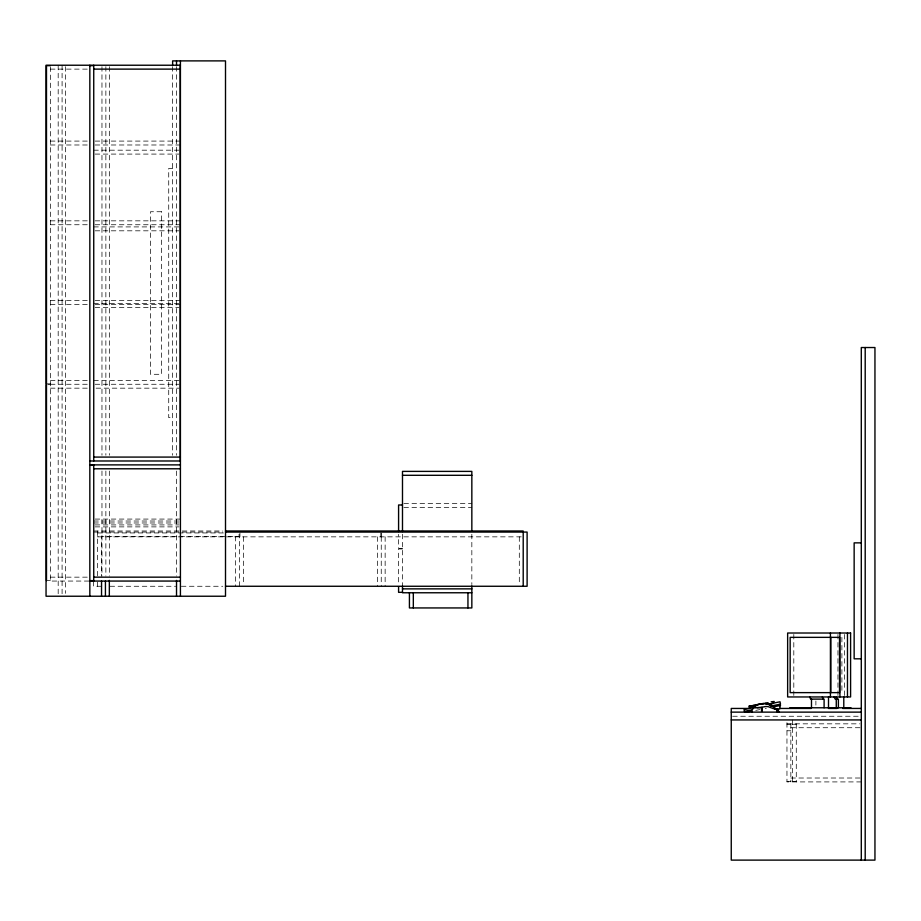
<?xml version="1.0" encoding="UTF-8"?>
<svg xmlns="http://www.w3.org/2000/svg" width="921" height="921" viewBox="0 0 921 921"><rect width="100%" height="100%" fill="white"/><g stroke="black" fill="none" stroke-linecap="round" stroke-linejoin="round"><path stroke-width="0.69" stroke-dasharray="4.61 3.45" d="M755.784 710.39L759.917 709.561M765.259 708.502L766.318 708.284M50.39 69.121L88.969 69.121M50.39 141.086L88.969 141.086M95.151 141.086L180.424 141.086M50.39 144.988L88.969 144.988M95.151 144.988L180.424 144.988M93.735 150.181L179.008 150.181M95.151 154.083L179.008 154.083M172.63 168.393L168.727 168.393L168.727 417.639L172.63 417.639M50.39 220.844L88.969 220.844M95.151 220.844L180.424 220.844M50.39 224.747L88.969 224.747M95.151 224.747L180.424 224.747M93.735 226.911L179.008 226.911M95.151 230.814L179.008 230.814M50.39 300.603L88.969 300.603M95.151 300.603L180.424 300.603M93.735 303.631L179.008 303.631M50.39 304.506L88.969 304.506M95.151 304.506L180.424 304.506M95.151 307.533L179.008 307.533M50.39 380.361L88.969 380.361M93.735 380.361L180.424 380.361M46.487 383.827L50.39 383.827M50.39 384.264L88.969 384.264M95.151 384.264L179.008 384.264M47.788 384.69L50.39 384.69M50.39 388.167L88.969 388.167M96.118 388.167L178.996 388.167M403.905 503.476L471.84 503.476M403.905 507.379L471.84 507.379M95.151 519.076L180.424 519.076M93.735 521.021L180.424 521.021M93.735 522.978L179.008 522.978M95.151 524.924L179.008 524.924M95.151 526.881L179.008 526.881M93.631 530.991L222.652 530.991M93.631 532.073L222.652 532.073M223.389 532.948L97.971 532.948L97.971 536.851M97.534 536.851L523.209 536.851M402.489 548.329L398.586 548.329L398.586 534.353M402.489 548.985L398.586 548.985L398.586 585.342M50.39 577.156L88.969 577.156M46.487 580.621L50.39 580.621M88.969 581.059L50.39 581.059L50.39 65.23M101.437 586.263L93.631 586.263L93.631 581.98M110.002 586.263L175.646 586.263M181.356 586.263L222.755 586.263M732.679 716.25L859.869 716.25M786.96 723.837L859.88 723.837M786.96 724.263L790.851 724.263M792.371 724.263L796.274 724.263M790.851 727.728L861.296 727.728M786.96 730.767L790.851 730.767M790.851 778.015L861.296 778.015M786.96 781.48L790.851 781.48M792.371 781.48L796.274 781.48M861.296 781.917L786.96 781.917L786.96 719.934M844.419 634.442L844.419 695.539M841.898 637.355L841.898 692.627M837.96 634.442L837.96 695.539M815.891 701.019L815.891 705.083M796.274 723.837L796.274 781.917M793.81 634.442L793.81 695.539M792.371 719.934L792.371 781.917M790.851 723.837L790.851 781.917M519.306 536.851L519.306 584.847M471.84 534.238L471.84 584.547M402.489 534.238L402.489 585.342M385.139 536.851L385.139 586.263M381.674 532.948L381.674 536.851M381.248 536.851L381.248 586.263M380.81 532.948L380.81 536.851M377.345 536.851L377.345 586.263M243.397 536.851L243.397 584.847M239.932 532.948L239.932 536.851M239.495 586.263L239.495 536.413L101.437 536.413L101.437 576.293M239.069 534.249L239.069 536.851M235.592 536.413L235.592 586.263M176.521 66.623L176.521 455.25M176.521 471.034L176.521 576.086M172.63 66.623L172.63 455.25M109.334 66.669L109.334 455.204M109.334 471.034L109.334 576.086M105.869 66.669L105.869 455.204M105.869 471.034L105.869 576.086M101.966 66.669L101.966 455.204M101.966 471.034L101.966 576.086M97.534 530.991L97.534 576.281M97.534 581.98L97.534 586.263M65.552 66.669L65.552 593.354M62.087 65.23L62.087 596.232M58.184 65.23L58.184 596.232M161.566 211.738L150.514 211.738L150.514 374.294L161.566 374.294L161.566 211.738"/><path stroke-width="1.38" d="M780.306 704.162L779.707 708.928L774.607 709.205M776.771 711.599L777.094 710.528L775.643 708.744A16.532 16.532 0 0 0 774.031 707.27L768.92 704.312L762.876 703.552A14.92 14.92 0 0 0 753.62 707.512L751.524 711.231A1.243 1.243 0 0 0 751.973 711.887M757.223 707.604L762.507 707.213A14.54 12.549 0 0 1 763.187 707.017L763.267 706.994A15.645 13.297 0 0 1 764.027 706.821L764.142 706.798A16.083 13.47 0 0 1 765.155 706.626L765.293 706.614A7.621 6.286 0 0 1 767.654 706.614L767.769 706.626A6.654 5.572 0 0 1 768.713 706.821L770.336 707.455A4.64 4.191 0 0 0 770.9 707.708L770.958 707.731A4.202 3.891 0 0 0 771.637 707.95L771.706 707.973A4.11 1.681 26.6 0 0 775.459 708.767L775.643 708.744M768.897 704.3L769.173 704.151A2.118 2.118 0 0 1 771.89 705.382L771.971 705.705M755.462 706.695L744.041 709.642L744.387 711.346L751.409 709.941M767.573 704.277L780.041 701.79L780.513 704.128L770.67 706.096M748.865 708.237L754.886 707.04M771.176 703.782L773.571 703.299M751.651 711.219L744.721 711.945L744.594 711.3M780.559 705.44L773.605 706.833L772.282 706.027M771.142 701.802L774.25 701.457M764.971 703.034L768.091 702.688M760.93 703.84L764.05 703.494L756.889 704.646L760.009 704.3M752.86 705.451L755.98 705.106L748.819 706.257L751.939 705.912M753.148 707.961L761.448 707.604L761.552 711.288M180.424 65.23L46.05 65.23L46.05 596.232L225.507 596.232L225.507 60.89L172.63 60.89L172.63 65.195M50.39 65.656L46.487 65.656L46.487 383.827M89.832 65.656L93.735 65.656M93.735 69.121L180.424 69.121M93.735 457.081L180.424 457.081M89.832 460.984L180.424 460.984M89.832 464.886L180.424 464.886M89.832 465.324L93.735 465.324M93.735 468.789L180.424 468.789M402.489 475.294L471.84 475.294M402.489 504.984L398.586 504.984L398.586 531.555M225.518 530.991L523.209 530.991M225.518 532.073L527.111 532.073L527.111 586.263L225.518 586.263M861.296 542.86L854.147 542.86L854.147 658.814L861.296 658.814M93.735 577.156L180.424 577.156M89.832 580.621L93.735 580.621M89.832 581.059L180.424 581.059M402.489 588.864L471.84 588.864M402.489 592.33L398.586 592.33L398.586 586.735M471.84 592.767L402.489 592.767L402.489 585.986M789.769 707.788L851.004 707.788M749.832 708.445L731.251 708.445L731.251 860.11L874.95 860.11L874.95 347.528L861.296 347.528L861.296 860.11M779.845 708.445L811.274 708.445M828.428 708.445L837.005 708.445M842.715 708.445L861.296 708.445M731.251 712.129L861.296 712.129M731.251 719.934L861.296 719.934M766.191 703.759L772.259 705.889A13.493 13.493 0 0 1 773.985 707.247M776.564 709.101L778.003 711.945L778.97 711.945L777.761 709.032M836.233 696.955L837.316 699.12M834.115 696.955L835.197 699.12L838.386 699.12L838.386 707.788M822.338 696.955L823.224 699.12M809.72 696.955L810.607 699.12L824.099 699.12L824.099 707.788M770.693 703.656L770.865 704.507M865.199 347.528L865.199 860.11M847.481 633.015L847.481 696.955M843.786 696.955L843.786 707.788M839.929 633.015L839.929 696.955M836.268 699.12L836.268 707.788M830.834 637.355L830.834 692.627M830.42 633.015L830.42 696.955M828.509 696.955L828.509 707.788M811.482 699.12L811.482 707.788M762.128 707.351L762.128 711.461L761.84 707.455M523.209 532.073L523.209 586.263M471.84 531.359L471.84 471.391L402.489 471.391L402.489 531.555M471.84 585.986L471.84 607.941L409.419 607.941L409.419 592.767M467.949 592.767L467.949 607.941M413.322 592.767L413.322 607.941M180.424 60.89L180.424 596.232M180.205 65.23L180.205 460.984M176.521 60.89L176.521 65.195M176.521 580.403L176.521 596.232M109.334 580.403L109.334 596.232M105.431 581.059L105.431 596.232M101.54 581.059L101.54 596.232M93.735 65.23L93.735 460.984M93.735 464.886L93.735 581.059M89.832 65.23L89.832 596.232M46.487 384.69L46.487 580.621M766.007 703.736A13.493 13.493 0 0 1 771.614 705.498M850.59 633.015L787.639 633.015L787.639 696.955L850.59 696.955L850.59 633.015M839.515 637.355L790.16 637.355L790.16 692.627L839.515 692.627L839.515 637.355"/></g></svg>
